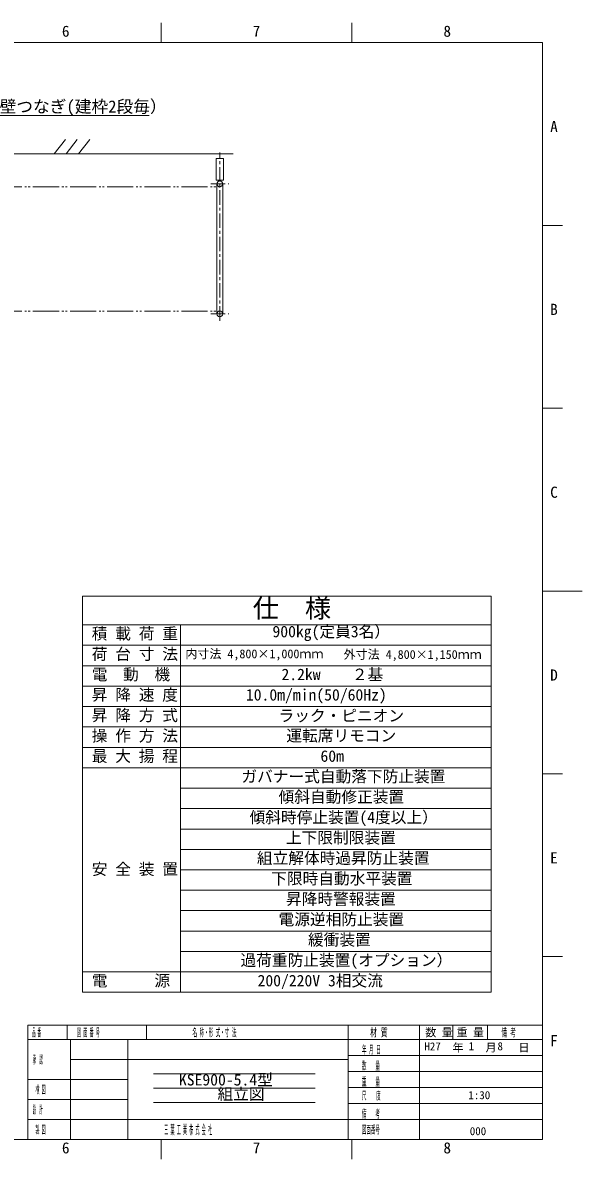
# Model space of a CAD drawing. Units: millimetres, scale not verified. Extents: x -4246 to 7230, y -3649 to 4339.
# Drawn here: x 3373 to 7230, y -3512 to 4330 of the extents above; entities that cross this region are included whole.
import ezdxf
from ezdxf.enums import TextEntityAlignment as Align

# ---------------------------------------------------------------- set-up
doc = ezdxf.new("R2010")
doc.units = ezdxf.units.MM
doc.header["$LTSCALE"] = 20
doc.linetypes.add('CHAIN1', pattern=[8, 5, -1, 1, -1])
doc.linetypes.add('DOUBLE_CHAIN2', pattern=[12.8, 9, -1, 0.6, -0.6, 0.6, -1])
for name, color, linetype, lineweight in [('0-0_0', 134, 'Continuous', 18), ('0-A_仮想線', 3, 'DOUBLE_CHAIN2', 18), ('0-D_外形線', 5, 'Continuous', 18), ('0-E_寸法', 5, 'Continuous', 18), ('0-F_寸法線', 7, 'Continuous', 18), ('1-0_中心線', 1, 'CHAIN1', 18)]:
    doc.layers.add(name, color=color, linetype=linetype, lineweight=lineweight)
doc.styles.add('ＭＳ ゴシック', font='')
doc.styles.get('ＭＳ ゴシック').set_extended_font_data('MS Gothic')

msp = doc.modelspace()

# ---------------------------------------------------------------- linework, layer by layer
at = {"layer": '0-0_0'}
for p, q in [((4326.47, 4192.97), (4326.47, 4329.59)), ((5641.43, 4192.97), (5641.43, 4329.59)), ((6956.4, 2931.52), (7093.02, 2931.52)), ((6956.4, 1670.06), (7093.02, 1670.06)), ((6956.4, 408.6), (7229.64, 408.6)), ((6956.4, 408.6), (7093.02, 408.6)), ((3784.22, -2360.35), (3784.22, 372.05)), ((3784.22, 372.05), (6601.12, 372.05)), ((6601.12, -2360.35), (6601.12, 372.05)), ((3784.22, 174.86), (6601.12, 174.86)), ((4460.27, -2360.35), (4460.27, 174.86)), ((3784.22, 34.02), (6601.12, 34.02)), ((3784.22, -106.83), (6601.12, -106.83)), ((3784.22, -247.67), (6601.12, -247.67)), ((3784.22, -388.52), (6601.12, -388.52)), ((3784.22, -529.36), (6601.12, -529.36)), ((3784.22, -670.21), (6601.12, -670.21)), ((3784.22, -811.05), (6601.12, -811.05)), ((6956.4, -852.85), (7093.02, -852.85)), ((4460.27, -951.9), (6601.12, -951.9)), ((4460.27, -1092.74), (6601.12, -1092.74)), ((4460.27, -1233.59), (6601.12, -1233.59)), ((4460.27, -1374.43), (6601.12, -1374.43)), ((4460.27, -1515.28), (6601.12, -1515.28)), ((4460.27, -1515.28), (6601.12, -1515.28)), ((4460.27, -1656.12), (6601.12, -1656.12)), ((4460.27, -1796.97), (6601.12, -1796.97)), ((4460.27, -1937.81), (6601.12, -1937.81)), ((4460.27, -2078.66), (6601.12, -2078.66)), ((6956.4, -2114.31), (7093.02, -2114.31)), ((3784.22, -2219.5), (6601.12, -2219.5)), ((3784.22, -2360.35), (6601.12, -2360.35)), ((6956.4, -2587.03), (3407.11, -2587.03)), ((3678.3, -2685.62), (3678.3, -2587.03)), ((4226.38, -2685.62), (4226.38, -2587.03)), ((5615.56, -2685.62), (5615.56, -2587.03)), ((6108.51, -2685.62), (6108.51, -2587.03)), ((6338.52, -2685.62), (6338.52, -2587.03)), ((6576.98, -2685.62), (6576.98, -2587.03)), ((3702.88, -2685.62), (3702.88, -3375.76)), ((4097.25, -2685.62), (4097.25, -3375.76)), ((5615.56, -2685.62), (5615.56, -3375.76)), ((6108.51, -2685.62), (6108.51, -3375.76)), ((6956.4, -2796.04), (5615.56, -2796.04)), ((5615.56, -2823.65), (3702.88, -2823.65)), ((4097.25, -2961.68), (3407.11, -2961.68)), ((4275.11, -2923.55), (5388.87, -2923.55)), ((6956.4, -2906.47), (5615.56, -2906.47)), ((4275.11, -3022.14), (5388.87, -3022.14)), ((6956.4, -3016.89), (5615.56, -3016.89)), ((4097.25, -3099.71), (3407.11, -3099.71)), ((4275.11, -3120.73), (5388.87, -3120.73)), ((6956.4, -3127.31), (5615.56, -3127.31)), ((6956.4, -3237.74), (3407.11, -3237.74)), ((3407.11, -3375.76), (6956.4, -3375.76)), ((4326.47, -3375.76), (4326.47, -3512.38)), ((5641.43, -3375.76), (5641.43, -3512.38))]:
    msp.add_line(p, q, dxfattribs=at)
at = {"layer": '0-0_0', "color": 7}
for p, q in [((2026.06, 4192.97), (6956.4, 4192.97)), ((6956.4, 4192.97), (6956.4, -3375.76)), ((3407.11, -2587.03), (3407.11, -3375.76)), ((6956.4, -2685.62), (3407.11, -2685.62))]:
    msp.add_line(p, q, dxfattribs=at)
at = {"layer": '0-0_0', "color": 5}
msp.add_line((4705.95, 3393.58), (4705.95, 3243.58), dxfattribs=at)
at = {"layer": '0-0_0', "color": 7}
msp.add_lwpolyline([(6956.4, -3375.76), (-3563.32, -3375.76), (-3563.32, 4192.97)], dxfattribs=at)
at = {"layer": '0-0_0'}
msp.add_lwpolyline([(6956.4, -3375.76), (6956.4, -2277.17), (6956.4, -3375.76)], dxfattribs=at)
at = {"layer": '0-A_仮想線'}
for p, q in [((2930.95, 3197.93), (4730.95, 3197.93)), ((2930.95, 2340.41), (4730.95, 2340.41))]:
    msp.add_line(p, q, dxfattribs=at)
at = {"layer": '0-D_外形線'}
for p, q in [((4822.62, 3424.17), (-3170.93, 3424.17)), ((4710.95, 2320.41), (4710.95, 3217.93)), ((4750.95, 2320.41), (4750.95, 3217.93))]:
    msp.add_line(p, q, dxfattribs=at)
msp.add_lwpolyline([(4705.95, 3243.58), (4755.95, 3243.58), (4755.95, 3393.58), (4705.95, 3393.58)], dxfattribs=at)
for centre in [(4730.95, 3217.93), (4730.95, 2320.41)]:
    msp.add_circle(centre, 20, dxfattribs=at)
at = {"layer": '0-E_寸法', "color": 7}
msp.add_line((3149.53, 3689.42), (4244.53, 3689.42), dxfattribs=at)
at = {"layer": '0-F_寸法線'}
for p, q in [((3589.47, 3424.17), (3666.53, 3522.81)), ((3671.67, 3424.17), (3748.74, 3522.81)), ((3757.3, 3424.17), (3834.37, 3522.81))]:
    msp.add_line(p, q, dxfattribs=at)
at = {"layer": '1-0_中心線'}
for p, q in [((4730.95, 2273.36), (4730.95, 3435.32)), ((4668.45, 3217.93), (4793.45, 3217.93)), ((4668.45, 2320.41), (4793.45, 2320.41))]:
    msp.add_line(p, q, dxfattribs=at)

# ---------------------------------------------------------------- texts
at = {"layer": '0-0_0', "style": 'ＭＳ ゴシック'}
for s, height, p in [('6', 76.92, (3642.76, 4209.8)), ('7', 76.92, (4957.72, 4209.8)), ('8', 76.92, (6272.69, 4209.8)), ('A', 76.92, (7008.61, 3551.75)), ('B', 76.92, (7008.61, 2290.29)), ('C', 76.92, (7008.61, 1028.84)), ('D', 76.92, (7008.61, -232.62)), ('E', 76.92, (7008.61, -1494.07)), (' 数 量', 55.51, (6109.94, -2681.76)), ('重 量', 55.51, (6363.1, -2681.76)), ('F', 76.92, (7008.61, -2755.53)), ('\u3000\u3000\u3000年\u3000\u3000月\u3000\u3000日', 55.51, (6108.51, -2786.26)), ('6', 76.92, (3642.76, -3495.01)), ('7', 76.92, (4957.72, -3495.01)), ('8', 76.92, (6272.69, -3495.01))]:
    msp.add_text(s, height=height, dxfattribs=at).set_placement(p, align=Align.BOTTOM_LEFT)
at = {"layer": '0-0_0', "color": 7, "style": 'ＭＳ ゴシック'}
for s, height, p in [('仕  様', 132.2, (4957.93, 185.01)), ('積 載 荷 重', 79.3, (3848.31, 51.37)), ('900kg(定員3名）', 79.3, (5094.08, 65.46)), ('荷 台 寸 法', 79.3, (3848.31, -89.47)), ('内寸法 4,800×1,000ｍｍ', 60.8, (4493.47, -73.68)), ('外寸法 4,800×1,150ｍｍ', 60.8, (5584.43, -77.84)), ('電  動  機', 79.3, (3848.31, -230.32)), ('2.2kw    ２基', 79.3, (5156.05, -230.32)), ('昇 降 速 度', 79.3, (3848.31, -371.16)), ('10.0m/min(50/60Hz)', 79.3, (4910.98, -371.16)), ('昇 降 方 式', 79.3, (3848.31, -512.01)), ('ラック・ピニオン', 79.3, (5136.33, -514.83)), ('操 作 方 法', 79.3, (3848.31, -652.85)), ('運転席リモコン', 79.3, (5189.85, -652.85)), ('最 大 揚 程', 79.3, (3848.31, -793.7)), ('60m', 79.3, (5425.06, -793.7)), ('ガバナー式自動落下防止装置', 79.3, (4879.99, -934.54)), ('傾斜自動修正装置', 79.3, (5136.33, -1075.39)), ('傾斜時停止装置(4度以上）', 79.3, (4936.33, -1216.23)), ('上下限制限装置', 79.3, (5187.03, -1357.08)), ('組立解体時過昇防止装置', 79.3, (4987.03, -1497.92)), ('安 全 装 置', 79.3, (3848.31, -1573.56)), ('下限時自動水平装置', 79.3, (5085.63, -1638.77)), ('昇降時警報装置', 79.3, (5187.03, -1779.61)), ('電源逆相防止装置', 79.3, (5136.33, -1920.46)), ('緩衝装置', 79.3, (5339.15, -2061.3)), ('過荷重防止装置(オプション）', 79.3, (4873.79, -2202.15)), ('電      源', 79.3, (3848.31, -2342.99)), ('200/220V 3相交流', 79.3, (4991.26, -2342.99)), ('H27', 55.51, (6141.3, -2778.02)), ('1', 55.51, (6446.38, -2776.29)), ('8', 55.51, (6645.28, -2776.99)), ('KSE900-5.4型', 79.3, (4449.23, -3027.15)), ('組立図', 79.3, (4715.48, -3125.38)), ('1:30', 55.51, (6444.42, -3114.36)), ('000', 55.51, (6454.28, -3362.81))]:
    msp.add_text(s, height=height, dxfattribs=at).set_placement(p, align=Align.BOTTOM_LEFT)
at = {"layer": '0-0_0', "style": 'ＭＳ ゴシック'}
for s, height, width, p in [('品 番', 55.51, 0.3, (3437.45, -2681.76)), ('図 面 番 号', 55.51, 0.35, (3747.65, -2681.76)), ('名 称・形 式・寸 法', 55.51, 0.4, (4542.98, -2681.76)), ('材 質', 55.51, 0.6, (5767.39, -2681.76)), ('備 考', 55.51, 0.5, (6672.04, -2681.76)), ('年 月 日', 55.51, 0.4, (5710.6, -2800.07)), ('承\u3000認', 55.51, 0.3, (3441.41, -2869.08)), ('数\u3000\u3000量', 55.51, 0.4, (5710.6, -2910.49)), ('重\u3000\u3000量', 55.51, 0.4, (5710.6, -3020.91)), ('検 図', 55.51, 0.35, (3460.34, -3076.12)), ('尺  \u3000度', 55.51, 0.4, (5710.6, -3117.53)), ('設\u3000計', 55.51, 0.3, (3441.41, -3214.15)), ('備\u3000\u3000考', 55.51, 0.4, (5710.6, -3241.76)), ('製 図', 55.51, 0.35, (3460.34, -3352.18)), ('三 葉 工 業 株 式 会 社', 64.76, 0.3, (4348.46, -3359.75)), ('図面番号', 55.51, 0.4, (5710.6, -3352.18))]:
    msp.add_text(s, height=height, dxfattribs=dict(at, width=width)).set_placement(p, align=Align.BOTTOM_LEFT)
at = {"layer": '0-E_寸法', "color": 7, "style": 'ＭＳ ゴシック'}
msp.add_text('壁つなぎ(建枠2段毎）', height=84.46, dxfattribs=at).set_placement((3213.28, 3684.05), align=Align.BOTTOM_LEFT)

doc.saveas('drawing.dxf')
